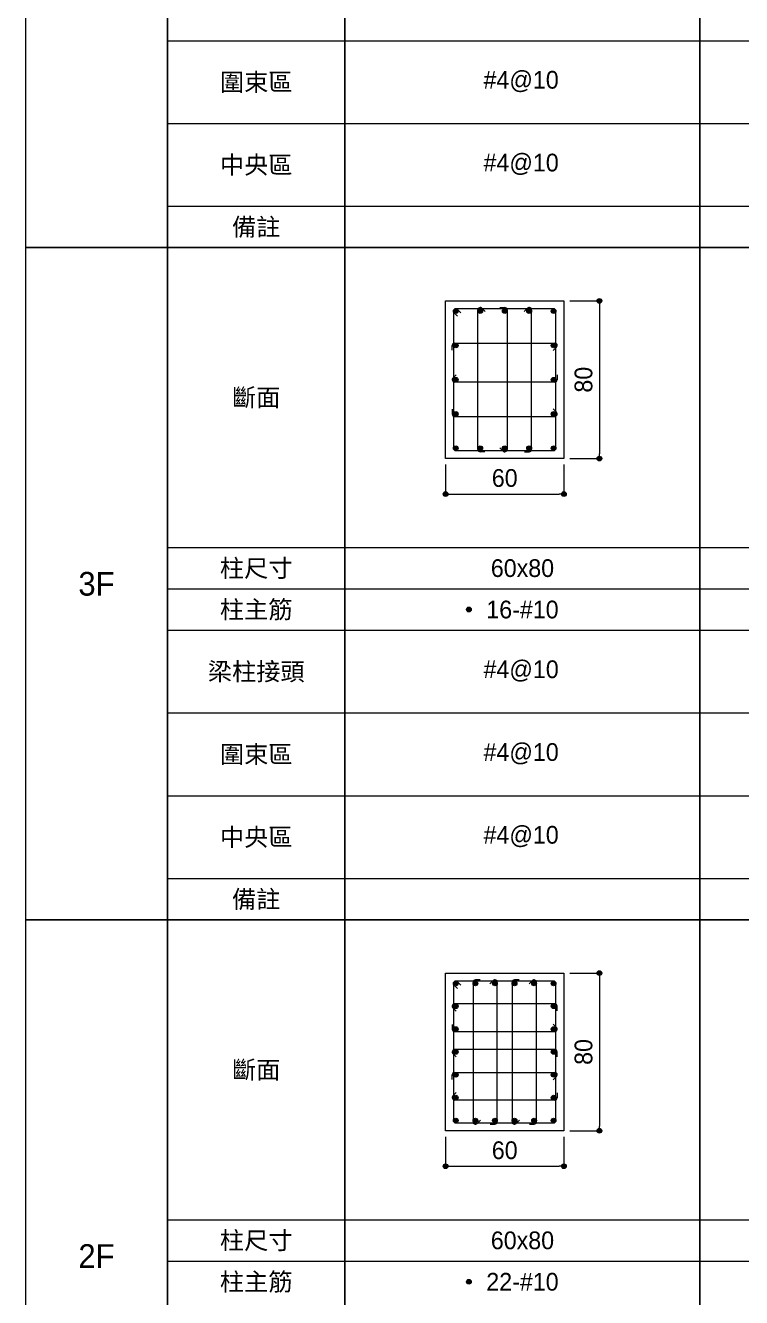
# Model space of a CAD drawing. Header units: millimetres. Extents: x 3243 to 4841, y 1871 to 4207.
# Drawn here: x 3243 to 3643, y 2785 to 3495 of the extents above; entities that cross this region are included whole.
import ezdxf
from ezdxf.enums import TextEntityAlignment as Align

# ---------------------------------------------------------------- set-up
doc = ezdxf.new("R2010")
doc.units = ezdxf.units.MM
for name, color, linetype, lineweight in [('26', 1, 'Continuous', 15), ('27', 3, 'Continuous', 15), ('DIM', 7, 'Continuous', 15), ('FL', 4, 'Continuous', 0), ('MAIN', 2, 'Continuous', 15), ('MAINBAR', 2, 'Continuous', 0), ('SECTTXT', 2, 'Continuous', 0), ('STIRRUP', 2, 'Continuous', 15), ('TEXT', 2, 'Continuous', 0), ('TIES', 3, 'Continuous', 0)]:
    doc.layers.add(name, color=color, linetype=linetype, lineweight=lineweight)
doc.styles.add('斷面標註30', font='', dxfattribs={"height": 30})
doc.styles.add('樓層符號', font='', dxfattribs={"height": 40})
doc.styles.add('項目欄', font='', dxfattribs={"height": 30})
doc.styles.get('斷面標註30').set_extended_font_data('新細明體')
doc.styles.get('樓層符號').set_extended_font_data('新細明體')
doc.styles.get('項目欄').set_extended_font_data('新細明體')

# ---------------------------------------------------------------- blocks, each defined once
blk = doc.blocks.new('VDDIM_CIRCLE')
h = blk.add_hatch(color=256)
edge = h.paths.add_edge_path()
edge.add_arc((0, 0), 0.5, 0, 180)
edge.add_arc((0, 0), 0.5, 180, 360)
h = blk.add_hatch(color=256)
edge = h.paths.add_edge_path()
edge.add_arc((0, 0), 0.5, 0, 180)
edge.add_arc((0, 0), 0.5, 180, 360)
blk.add_line((-0.5, 0), (-1, 0))
blk.add_line((-0.5, 0), (-1, 0))
blk.add_circle((0, 0), 0.5)
blk.add_circle((0, 0), 0.5)

msp = doc.modelspace()

# ---------------------------------------------------------------- hatches: boundary and pattern name
at = {"layer": 'MAIN'}
h = msp.add_hatch(color=256, dxfattribs=at)
edge = h.paths.add_edge_path()
edge.add_arc((3483.51, 3335.99), 1.32, 0, 180)
edge.add_arc((3483.51, 3335.99), 1.32, 180, 360)
h = msp.add_hatch(color=256, dxfattribs=at)
edge = h.paths.add_edge_path()
edge.add_arc((3497.15, 3335.99), 1.32, 0, 180)
edge.add_arc((3497.15, 3335.99), 1.32, 180, 360)
h = msp.add_hatch(color=256, dxfattribs=at)
edge = h.paths.add_edge_path()
edge.add_arc((3510.79, 3335.99), 1.32, 0, 180)
edge.add_arc((3510.79, 3335.99), 1.32, 180, 360)
h = msp.add_hatch(color=256, dxfattribs=at)
edge = h.paths.add_edge_path()
edge.add_arc((3524.43, 3335.99), 1.32, 0, 180)
edge.add_arc((3524.43, 3335.99), 1.32, 180, 360)
h = msp.add_hatch(color=256, dxfattribs=at)
edge = h.paths.add_edge_path()
edge.add_arc((3538.07, 3335.99), 1.32, 0, 180)
edge.add_arc((3538.07, 3335.99), 1.32, 180, 360)
h = msp.add_hatch(color=256, dxfattribs=at)
edge = h.paths.add_edge_path()
edge.add_arc((3483.51, 3316.85), 1.32, 0, 180)
edge.add_arc((3483.51, 3316.85), 1.32, 180, 360)
h = msp.add_hatch(color=256, dxfattribs=at)
edge = h.paths.add_edge_path()
edge.add_arc((3538.07, 3316.85), 1.32, 0, 180)
edge.add_arc((3538.07, 3316.85), 1.32, 180, 360)
h = msp.add_hatch(color=256, dxfattribs=at)
edge = h.paths.add_edge_path()
edge.add_arc((3483.51, 3297.71), 1.32, 0, 180)
edge.add_arc((3483.51, 3297.71), 1.32, 180, 360)
h = msp.add_hatch(color=256, dxfattribs=at)
edge = h.paths.add_edge_path()
edge.add_arc((3538.07, 3297.71), 1.32, 0, 180)
edge.add_arc((3538.07, 3297.71), 1.32, 180, 360)
h = msp.add_hatch(color=256, dxfattribs=at)
edge = h.paths.add_edge_path()
edge.add_arc((3483.51, 3278.57), 1.32, 0, 180)
edge.add_arc((3483.51, 3278.57), 1.32, 180, 360)
h = msp.add_hatch(color=256, dxfattribs=at)
edge = h.paths.add_edge_path()
edge.add_arc((3538.07, 3278.57), 1.32, 0, 180)
edge.add_arc((3538.07, 3278.57), 1.32, 180, 360)
h = msp.add_hatch(color=256, dxfattribs=at)
edge = h.paths.add_edge_path()
edge.add_arc((3483.51, 3259.43), 1.32, 0, 180)
edge.add_arc((3483.51, 3259.43), 1.32, 180, 360)
h = msp.add_hatch(color=256, dxfattribs=at)
edge = h.paths.add_edge_path()
edge.add_arc((3497.15, 3259.43), 1.32, 0, 180)
edge.add_arc((3497.15, 3259.43), 1.32, 180, 360)
h = msp.add_hatch(color=256, dxfattribs=at)
edge = h.paths.add_edge_path()
edge.add_arc((3510.79, 3259.43), 1.32, 0, 180)
edge.add_arc((3510.79, 3259.43), 1.32, 180, 360)
h = msp.add_hatch(color=256, dxfattribs=at)
edge = h.paths.add_edge_path()
edge.add_arc((3524.43, 3259.43), 1.32, 0, 180)
edge.add_arc((3524.43, 3259.43), 1.32, 180, 360)
h = msp.add_hatch(color=256, dxfattribs=at)
edge = h.paths.add_edge_path()
edge.add_arc((3538.07, 3259.43), 1.32, 0, 180)
edge.add_arc((3538.07, 3259.43), 1.32, 180, 360)
h = msp.add_hatch(color=256, dxfattribs=at)
edge = h.paths.add_edge_path()
edge.add_arc((3490.79, 3169.45), 1.32, 0, 180)
edge.add_arc((3490.79, 3169.45), 1.32, 180, 360)
h = msp.add_hatch(color=256, dxfattribs=at)
edge = h.paths.add_edge_path()
edge.add_arc((3483.51, 2960.78), 1.32, 0, 180)
edge.add_arc((3483.51, 2960.78), 1.32, 180, 360)
h = msp.add_hatch(color=256, dxfattribs=at)
edge = h.paths.add_edge_path()
edge.add_arc((3494.42, 2960.78), 1.32, 0, 180)
edge.add_arc((3494.42, 2960.78), 1.32, 180, 360)
h = msp.add_hatch(color=256, dxfattribs=at)
edge = h.paths.add_edge_path()
edge.add_arc((3505.33, 2960.78), 1.32, 0, 180)
edge.add_arc((3505.33, 2960.78), 1.32, 180, 360)
h = msp.add_hatch(color=256, dxfattribs=at)
edge = h.paths.add_edge_path()
edge.add_arc((3516.25, 2960.78), 1.32, 0, 180)
edge.add_arc((3516.25, 2960.78), 1.32, 180, 360)
h = msp.add_hatch(color=256, dxfattribs=at)
edge = h.paths.add_edge_path()
edge.add_arc((3527.16, 2960.78), 1.32, 0, 180)
edge.add_arc((3527.16, 2960.78), 1.32, 180, 360)
h = msp.add_hatch(color=256, dxfattribs=at)
edge = h.paths.add_edge_path()
edge.add_arc((3538.07, 2960.78), 1.32, 0, 180)
edge.add_arc((3538.07, 2960.78), 1.32, 180, 360)
h = msp.add_hatch(color=256, dxfattribs=at)
edge = h.paths.add_edge_path()
edge.add_arc((3483.51, 2948.02), 1.32, 0, 180)
edge.add_arc((3483.51, 2948.02), 1.32, 180, 360)
h = msp.add_hatch(color=256, dxfattribs=at)
edge = h.paths.add_edge_path()
edge.add_arc((3538.07, 2948.02), 1.32, 0, 180)
edge.add_arc((3538.07, 2948.02), 1.32, 180, 360)
h = msp.add_hatch(color=256, dxfattribs=at)
edge = h.paths.add_edge_path()
edge.add_arc((3483.51, 2935.26), 1.32, 0, 180)
edge.add_arc((3483.51, 2935.26), 1.32, 180, 360)
h = msp.add_hatch(color=256, dxfattribs=at)
edge = h.paths.add_edge_path()
edge.add_arc((3538.07, 2935.26), 1.32, 0, 180)
edge.add_arc((3538.07, 2935.26), 1.32, 180, 360)
h = msp.add_hatch(color=256, dxfattribs=at)
edge = h.paths.add_edge_path()
edge.add_arc((3483.51, 2922.5), 1.32, 0, 180)
edge.add_arc((3483.51, 2922.5), 1.32, 180, 360)
h = msp.add_hatch(color=256, dxfattribs=at)
edge = h.paths.add_edge_path()
edge.add_arc((3538.07, 2922.5), 1.32, 0, 180)
edge.add_arc((3538.07, 2922.5), 1.32, 180, 360)
h = msp.add_hatch(color=256, dxfattribs=at)
edge = h.paths.add_edge_path()
edge.add_arc((3483.51, 2909.74), 1.32, 0, 180)
edge.add_arc((3483.51, 2909.74), 1.32, 180, 360)
h = msp.add_hatch(color=256, dxfattribs=at)
edge = h.paths.add_edge_path()
edge.add_arc((3538.07, 2909.74), 1.32, 0, 180)
edge.add_arc((3538.07, 2909.74), 1.32, 180, 360)
h = msp.add_hatch(color=256, dxfattribs=at)
edge = h.paths.add_edge_path()
edge.add_arc((3483.51, 2896.98), 1.32, 0, 180)
edge.add_arc((3483.51, 2896.98), 1.32, 180, 360)
h = msp.add_hatch(color=256, dxfattribs=at)
edge = h.paths.add_edge_path()
edge.add_arc((3538.07, 2896.98), 1.32, 0, 180)
edge.add_arc((3538.07, 2896.98), 1.32, 180, 360)
h = msp.add_hatch(color=256, dxfattribs=at)
edge = h.paths.add_edge_path()
edge.add_arc((3483.51, 2884.22), 1.32, 0, 180)
edge.add_arc((3483.51, 2884.22), 1.32, 180, 360)
h = msp.add_hatch(color=256, dxfattribs=at)
edge = h.paths.add_edge_path()
edge.add_arc((3494.42, 2884.22), 1.32, 0, 180)
edge.add_arc((3494.42, 2884.22), 1.32, 180, 360)
h = msp.add_hatch(color=256, dxfattribs=at)
edge = h.paths.add_edge_path()
edge.add_arc((3505.33, 2884.22), 1.32, 0, 180)
edge.add_arc((3505.33, 2884.22), 1.32, 180, 360)
h = msp.add_hatch(color=256, dxfattribs=at)
edge = h.paths.add_edge_path()
edge.add_arc((3516.25, 2884.22), 1.32, 0, 180)
edge.add_arc((3516.25, 2884.22), 1.32, 180, 360)
h = msp.add_hatch(color=256, dxfattribs=at)
edge = h.paths.add_edge_path()
edge.add_arc((3527.16, 2884.22), 1.32, 0, 180)
edge.add_arc((3527.16, 2884.22), 1.32, 180, 360)
h = msp.add_hatch(color=256, dxfattribs=at)
edge = h.paths.add_edge_path()
edge.add_arc((3538.07, 2884.22), 1.32, 0, 180)
edge.add_arc((3538.07, 2884.22), 1.32, 180, 360)
h = msp.add_hatch(color=256, dxfattribs=at)
edge = h.paths.add_edge_path()
edge.add_arc((3490.79, 2794.24), 1.32, 0, 180)
edge.add_arc((3490.79, 2794.24), 1.32, 180, 360)

# ---------------------------------------------------------------- linework, layer by layer
at = {"layer": '26'}
for p, q in [((3243.49, 3746.62), (3243.49, 3371.41)), ((3322.69, 3371.41), (3322.69, 3746.62)), ((3322.69, 3746.62), (3322.69, 3371.41)), ((3421.69, 3371.41), (3421.69, 3746.62)), ((3421.69, 3746.62), (3421.69, 3371.41)), ((3619.69, 3746.62), (3619.69, 3371.41)), ((3619.69, 3371.41), (3619.69, 3746.62)), ((3322.69, 3486.91), (3421.69, 3486.91)), ((3421.69, 3486.91), (3619.69, 3486.91)), ((3619.69, 3486.91), (3817.69, 3486.91)), ((3322.69, 3440.71), (3421.69, 3440.71)), ((3421.69, 3440.71), (3619.69, 3440.71)), ((3619.69, 3440.71), (3817.69, 3440.71)), ((3322.69, 3394.51), (3421.69, 3394.51)), ((3421.69, 3394.51), (3619.69, 3394.51)), ((3619.69, 3394.51), (3817.69, 3394.51)), ((3322.69, 3371.41), (3243.49, 3371.41)), ((3243.49, 3371.41), (3243.49, 2996.2)), ((3243.49, 3371.41), (3322.69, 3371.41)), ((3421.69, 3371.41), (3322.69, 3371.41)), ((3322.69, 3371.41), (3322.69, 2996.2)), ((3322.69, 2996.2), (3322.69, 3371.41)), ((3322.69, 3371.41), (3421.69, 3371.41)), ((3619.69, 3371.41), (3421.69, 3371.41)), ((3421.69, 3371.41), (3421.69, 2996.2)), ((3421.69, 2996.2), (3421.69, 3371.41)), ((3421.69, 3371.41), (3619.69, 3371.41)), ((3619.69, 2996.2), (3619.69, 3371.41)), ((3817.69, 3371.41), (3619.69, 3371.41)), ((3619.69, 3371.41), (3619.69, 2996.2)), ((3619.69, 3371.41), (3817.69, 3371.41)), ((3322.69, 3204.1), (3421.69, 3204.1)), ((3421.69, 3204.1), (3619.69, 3204.1)), ((3619.69, 3204.1), (3817.69, 3204.1)), ((3322.69, 3181), (3421.69, 3181)), ((3421.69, 3181), (3619.69, 3181)), ((3619.69, 3181), (3817.69, 3181)), ((3322.69, 3157.9), (3421.69, 3157.9)), ((3421.69, 3157.9), (3619.69, 3157.9)), ((3619.69, 3157.9), (3817.69, 3157.9)), ((3322.69, 3111.7), (3421.69, 3111.7)), ((3421.69, 3111.7), (3619.69, 3111.7)), ((3619.69, 3111.7), (3817.69, 3111.7)), ((3322.69, 3065.5), (3421.69, 3065.5)), ((3421.69, 3065.5), (3619.69, 3065.5)), ((3619.69, 3065.5), (3817.69, 3065.5)), ((3322.69, 3019.3), (3421.69, 3019.3)), ((3421.69, 3019.3), (3619.69, 3019.3)), ((3619.69, 3019.3), (3817.69, 3019.3)), ((3243.49, 2996.2), (3322.69, 2996.2)), ((3243.49, 2996.2), (3322.69, 2996.2)), ((3322.69, 2996.2), (3243.49, 2996.2)), ((3243.49, 2996.2), (3243.49, 2620.99)), ((3322.69, 2996.2), (3421.69, 2996.2)), ((3322.69, 2996.2), (3421.69, 2996.2)), ((3322.69, 2620.99), (3322.69, 2996.2)), ((3421.69, 2996.2), (3322.69, 2996.2)), ((3322.69, 2996.2), (3322.69, 2620.99)), ((3421.69, 2996.2), (3619.69, 2996.2)), ((3421.69, 2996.2), (3619.69, 2996.2)), ((3619.69, 2996.2), (3421.69, 2996.2)), ((3421.69, 2996.2), (3421.69, 2620.99)), ((3421.69, 2620.99), (3421.69, 2996.2)), ((3619.69, 2996.2), (3817.69, 2996.2)), ((3619.69, 2996.2), (3817.69, 2996.2)), ((3817.69, 2996.2), (3619.69, 2996.2)), ((3619.69, 2996.2), (3619.69, 2620.99)), ((3619.69, 2620.99), (3619.69, 2996.2)), ((3322.69, 2828.89), (3421.69, 2828.89)), ((3421.69, 2828.89), (3619.69, 2828.89)), ((3619.69, 2828.89), (3817.69, 2828.89)), ((3322.69, 2805.79), (3421.69, 2805.79)), ((3421.69, 2805.79), (3619.69, 2805.79)), ((3619.69, 2805.79), (3817.69, 2805.79))]:
    msp.add_line(p, q, dxfattribs=at)
at = {"layer": '27'}
for p, q in [((3477.79, 3253.71), (3477.79, 3341.71)), ((3477.79, 3341.71), (3543.79, 3341.71)), ((3543.79, 3341.71), (3543.79, 3253.71)), ((3543.79, 3253.71), (3477.79, 3253.71)), ((3477.79, 2878.5), (3477.79, 2966.5)), ((3477.79, 2966.5), (3543.79, 2966.5)), ((3543.79, 2966.5), (3543.79, 2878.5)), ((3543.79, 2878.5), (3477.79, 2878.5))]:
    msp.add_line(p, q, dxfattribs=at)
at = {"layer": 'DIM'}
for p, q in [((3547.09, 3341.71), (3563.59, 3341.71)), ((3563.59, 3339.07), (3563.59, 3256.35)), ((3547.09, 3253.71), (3563.59, 3253.71)), ((3477.79, 3250.41), (3477.79, 3233.91)), ((3543.79, 3250.41), (3543.79, 3233.91)), ((3480.43, 3233.91), (3541.15, 3233.91)), ((3547.09, 2966.5), (3563.59, 2966.5)), ((3563.59, 2963.86), (3563.59, 2881.14)), ((3547.09, 2878.5), (3563.59, 2878.5)), ((3477.79, 2875.2), (3477.79, 2858.7)), ((3543.79, 2875.2), (3543.79, 2858.7)), ((3480.43, 2858.7), (3541.15, 2858.7))]:
    msp.add_line(p, q, dxfattribs=at)
at = {"layer": 'MAIN'}
for centre in [(3483.51, 3335.99), (3497.15, 3335.99), (3510.79, 3335.99), (3524.43, 3335.99), (3538.07, 3335.99), (3483.51, 3316.85), (3538.07, 3316.85), (3483.51, 3297.71), (3538.07, 3297.71), (3483.51, 3278.57), (3538.07, 3278.57), (3483.51, 3259.43), (3497.15, 3259.43), (3510.79, 3259.43), (3524.43, 3259.43), (3538.07, 3259.43), (3490.79, 3169.45), (3483.51, 2960.78), (3494.42, 2960.78), (3505.33, 2960.78), (3516.25, 2960.78), (3527.16, 2960.78), (3538.07, 2960.78), (3483.51, 2948.02), (3538.07, 2948.02), (3483.51, 2935.26), (3538.07, 2935.26), (3483.51, 2922.5), (3538.07, 2922.5), (3483.51, 2909.74), (3538.07, 2909.74), (3483.51, 2896.98), (3538.07, 2896.98), (3483.51, 2884.22), (3494.42, 2884.22), (3505.33, 2884.22), (3516.25, 2884.22), (3527.16, 2884.22), (3538.07, 2884.22), (3490.79, 2794.24)]:
    msp.add_circle(centre, 1.32, dxfattribs=at)
at = {"layer": 'STIRRUP', "linetype": 'Continuous'}
for p, q in [((3538.07, 3337.31), (3483.51, 3337.31)), ((3498.08, 3337.59), (3499.95, 3335.72)), ((3508.15, 3337.97), (3510.79, 3337.97)), ((3523.5, 3337.59), (3521.63, 3335.72)), ((3482.19, 3335.99), (3482.19, 3259.43)), ((3482.58, 3335.06), (3484.44, 3333.19)), ((3486.31, 3335.06), (3484.44, 3336.93)), ((3495.83, 3258.77), (3495.83, 3336.65)), ((3512.11, 3336.65), (3512.11, 3258.77)), ((3525.75, 3258.77), (3525.75, 3336.65)), ((3539.39, 3259.43), (3539.39, 3335.99)), ((3481.53, 3314.21), (3481.53, 3316.85)), ((3482.85, 3318.17), (3538.73, 3318.17)), ((3539.66, 3315.92), (3537.8, 3314.05)), ((3481.92, 3298.65), (3483.78, 3300.51)), ((3538.73, 3296.39), (3482.85, 3296.39)), ((3540.05, 3300.35), (3540.05, 3297.71)), ((3481.53, 3281.21), (3481.53, 3278.57)), ((3539.66, 3279.51), (3537.8, 3281.37)), ((3482.85, 3277.25), (3538.73, 3277.25)), ((3509.86, 3257.84), (3507.99, 3259.71)), ((3483.51, 3258.11), (3538.07, 3258.11)), ((3499.79, 3257.45), (3497.15, 3257.45)), ((3521.79, 3257.45), (3524.43, 3257.45)), ((3538.07, 2962.1), (3483.51, 2962.1)), ((3486.31, 2959.85), (3484.44, 2961.72)), ((3493.1, 2961.44), (3493.1, 2883.56)), ((3497.06, 2962.76), (3494.42, 2962.76)), ((3504.4, 2962.38), (3502.53, 2960.51)), ((3506.65, 2883.56), (3506.65, 2961.44)), ((3514.93, 2961.44), (3514.93, 2883.56)), ((3518.89, 2962.76), (3516.25, 2962.76)), ((3526.22, 2962.38), (3524.36, 2960.51)), ((3528.48, 2883.56), (3528.48, 2961.44)), ((3482.19, 2960.78), (3482.19, 2884.22)), ((3482.58, 2959.85), (3484.44, 2957.98)), ((3539.39, 2884.22), (3539.39, 2960.78)), ((3481.92, 2947.09), (3483.78, 2945.22)), ((3538.73, 2949.34), (3482.85, 2949.34)), ((3540.05, 2945.38), (3540.05, 2948.02)), ((3481.53, 2937.9), (3481.53, 2935.26)), ((3482.85, 2933.94), (3538.73, 2933.94)), ((3539.66, 2936.2), (3537.8, 2938.06)), ((3481.92, 2921.57), (3483.78, 2919.7)), ((3538.73, 2923.82), (3482.85, 2923.82)), ((3540.05, 2919.86), (3540.05, 2922.5)), ((3481.53, 2907.1), (3481.53, 2909.74)), ((3482.85, 2911.06), (3538.73, 2911.06)), ((3539.66, 2908.81), (3537.8, 2906.94)), ((3481.92, 2897.92), (3483.78, 2899.78)), ((3540.05, 2899.62), (3540.05, 2896.98)), ((3538.73, 2895.66), (3482.85, 2895.66)), ((3483.51, 2882.9), (3538.07, 2882.9)), ((3495.35, 2882.63), (3497.22, 2884.5)), ((3517.18, 2882.63), (3519.05, 2884.5)), ((3502.69, 2882.24), (3505.33, 2882.24)), ((3524.52, 2882.24), (3527.16, 2882.24))]:
    msp.add_line(p, q, dxfattribs=at)
for centre, start, end in [((3483.51, 3335.99), 45, 180), ((3483.51, 3335.99), 90, 225), ((3497.15, 3336.65), 45, 180), ((3510.79, 3336.65), 0, 90), ((3524.43, 3336.65), 360, 135), ((3538.07, 3335.99), 0, 90), ((3482.85, 3316.85), 90, 180), ((3538.73, 3316.85), 315, 90), ((3482.85, 3297.71), 135, 270), ((3538.73, 3297.71), 270, 0), ((3482.85, 3278.57), 180, 270), ((3538.73, 3278.57), 270, 45), ((3483.51, 3259.43), 180, 270), ((3538.07, 3259.43), 270, 0), ((3497.15, 3258.77), 180, 270), ((3510.79, 3258.77), 225, 0), ((3524.43, 3258.77), 270, 0), ((3483.51, 2960.78), 45, 180), ((3483.51, 2960.78), 90, 225), ((3494.42, 2961.44), 90, 180), ((3505.33, 2961.44), 360, 135), ((3516.25, 2961.44), 90, 180), ((3527.16, 2961.44), 360, 135), ((3538.07, 2960.78), 0, 90), ((3482.85, 2948.02), 90, 225), ((3538.73, 2948.02), 0, 90), ((3482.85, 2935.26), 180, 270), ((3538.73, 2935.26), 270, 45), ((3482.85, 2922.5), 90, 225), ((3538.73, 2922.5), 0, 90), ((3482.85, 2909.74), 90, 180), ((3538.73, 2909.74), 315, 90), ((3482.85, 2896.98), 135, 270), ((3538.73, 2896.98), 270, 0), ((3483.51, 2884.22), 180, 270), ((3494.42, 2883.56), 180, 315), ((3505.33, 2883.56), 270, 0), ((3516.25, 2883.56), 180, 315), ((3527.16, 2883.56), 270, 0), ((3538.07, 2884.22), 270, 0)]:
    msp.add_arc(centre, 1.32, start, end, dxfattribs=at)

# ---------------------------------------------------------------- block references
at = {"layer": 'DIM', "xscale": 2.64, "yscale": 2.64, "zscale": 2.64}
for p, rotation in [((3563.59, 3341.71), 90), ((3563.59, 3253.71), 270), ((3477.79, 3233.91), 180), ((3563.59, 2966.5), 90), ((3563.59, 2878.5), 270), ((3477.79, 2858.7), 180)]:
    msp.add_blockref('VDDIM_CIRCLE', p, dxfattribs=dict(at, rotation=rotation))
for p in [(3543.79, 3233.91), (3543.79, 2858.7)]:
    msp.add_blockref('VDDIM_CIRCLE', p, dxfattribs=at)

# ---------------------------------------------------------------- texts
at = {"layer": 'DIM', "color": 3, "char_height": 9.9, "attachment_point": 5, "rotation": 90, "style": '斷面標註30'}
for insert in [(3554.78, 3297.71), (3554.78, 2922.5)]:
    msp.add_mtext('\\A1;80', dxfattribs=dict(at, insert=insert))
at = {"layer": 'DIM', "color": 3, "char_height": 9.9, "attachment_point": 5, "style": '斷面標註30'}
for insert in [(3510.79, 3242.79), (3510.79, 2867.58)]:
    msp.add_mtext('\\A1;60', dxfattribs=dict(at, insert=insert))
at = {"layer": 'FL', "linetype": 'Continuous', "style": '樓層符號'}
for s, p in [('3F', (3283.09, 3183.81)), ('2F', (3283.09, 2808.6))]:
    msp.add_text(s, height=13.2, dxfattribs=at).set_placement(p, align=Align.MIDDLE_CENTER)
at = {"layer": 'MAINBAR', "linetype": 'Continuous', "style": '項目欄'}
for s, p in [('16-#10', (3520.69, 3169.45)), ('22-#10', (3520.69, 2794.24))]:
    msp.add_text(s, height=9.9, dxfattribs=at).set_placement(p, align=Align.MIDDLE_CENTER)
at = {"layer": 'SECTTXT', "linetype": 'Continuous', "style": '項目欄'}
for p in [(3520.69, 3192.55), (3520.69, 2817.34)]:
    msp.add_text('60x80', height=9.9, dxfattribs=at).set_placement(p, align=Align.MIDDLE_CENTER)
at = {"layer": 'TEXT', "linetype": 'Continuous', "style": '項目欄'}
for s, p in [('圍束區', (3372.19, 3463.81)), ('中央區', (3372.19, 3417.61)), ('備註', (3372.19, 3382.96)), ('斷面', (3372.19, 3287.76)), ('柱尺寸', (3372.19, 3192.55)), ('柱主筋', (3372.19, 3169.45)), ('梁柱接頭', (3372.19, 3134.8)), ('圍束區', (3372.19, 3088.6)), ('中央區', (3372.19, 3042.4)), ('備註', (3372.19, 3007.75)), ('斷面', (3372.19, 2912.55)), ('柱尺寸', (3372.19, 2817.34)), ('柱主筋', (3372.19, 2794.24))]:
    msp.add_text(s, height=9.9, dxfattribs=at).set_placement(p, align=Align.MIDDLE_CENTER)
at = {"layer": 'TIES', "linetype": 'Continuous', "style": '項目欄'}
for p in [(3519.94, 3465.11), (3519.94, 3418.91), (3519.94, 3136.1), (3519.94, 3089.9), (3519.94, 3043.7)]:
    msp.add_text('#4@10', height=9.9, dxfattribs=at).set_placement(p, align=Align.MIDDLE_CENTER)

doc.saveas('drawing.dxf')
